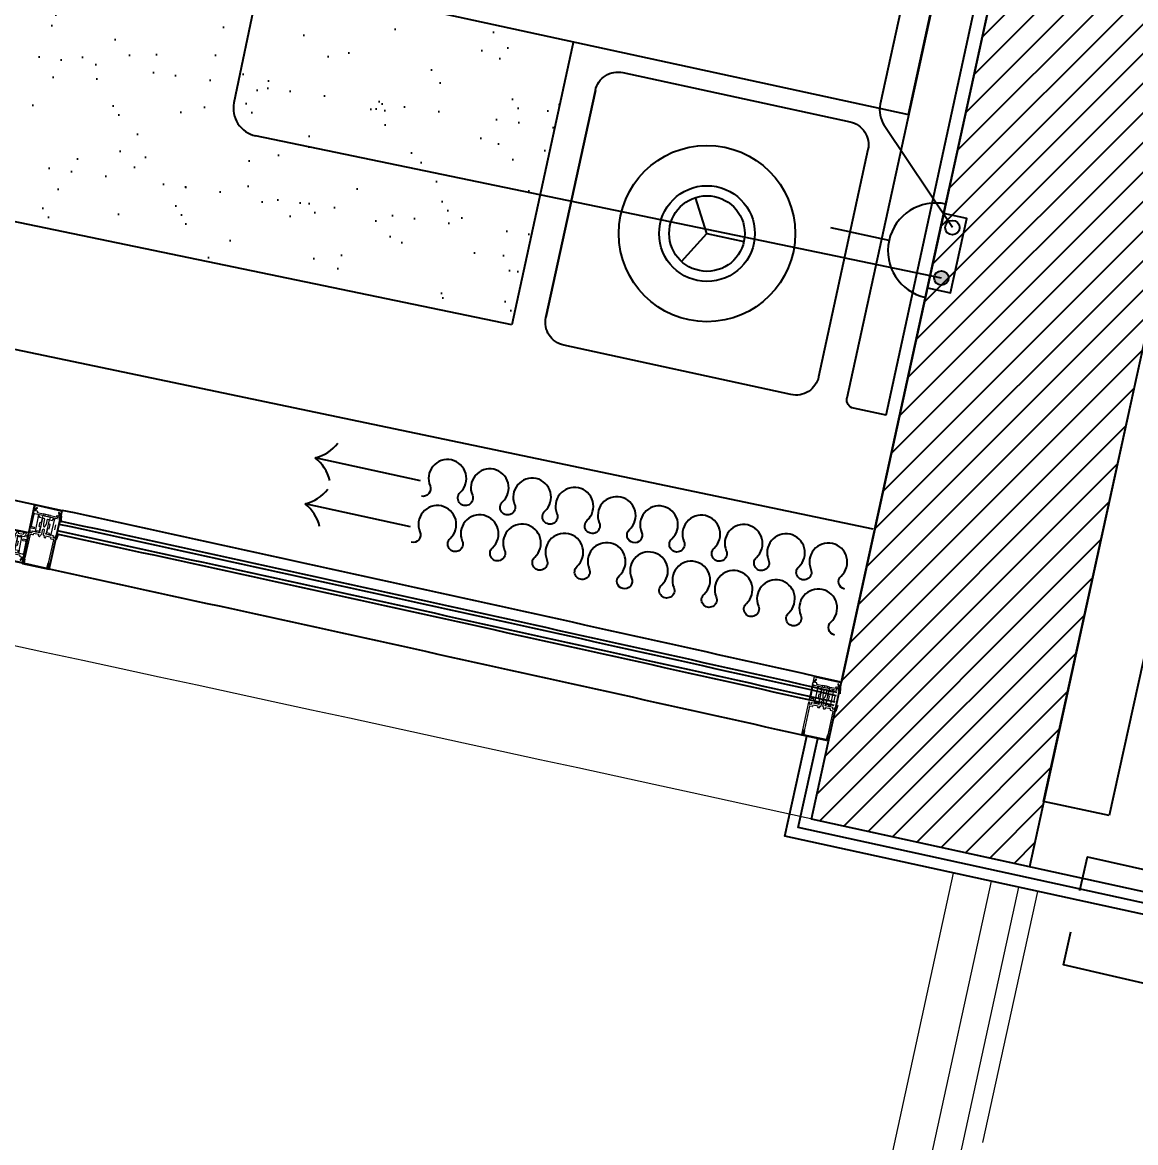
# Model space of a CAD drawing. Extents: x -678889171 to 586587, y -792238163 to 335485.
# Drawn here: x 67632 to 69627, y 19065 to 21072 of the extents above; entities that cross this region are included whole.
import ezdxf
from ezdxf.xclip import XClip

# ---------------------------------------------------------------- set-up
doc = ezdxf.new("R2010")
doc.units = 0
doc.header["$MEASUREMENT"] = 0
doc.header["$XCLIPFRAME"] = 2
doc.set_wipeout_variables(frame=1)
doc.layers.get('0').update_dxf_attribs({"color": 8})
doc.layers.get('Defpoints').update_dxf_attribs({"color": 252})
for name, color, linetype in [('1', 8, 'Continuous'), ('9TH-FURN$0$XR-A-TYP-7-8-9-10$0$I-CLNG', 252, 'Continuous'), ('9TH-FURN$0$XR-A-TYP-7-8-9-10$0$I-EQPM', 252, 'Continuous'), ('9TH-FURN$0$XR-A-TYP-7-8-9-10$0$I-FURN', 252, 'Continuous'), ('9TH-FURN$0$XR-A-TYP-7-8-9-10$0$I-WIPEOUT', 252, 'Continuous'), ('9TH-FURN$0$XR-A-TYP-7-8-9-10$0$TYPICAL TYPES$0$I-CLNG', 252, 'Continuous'), ('9TH-FURN$0$XR-A-TYP-7-8-9-10$0$TYPICAL TYPES$0$I-FURN-FLOR', 252, 'Continuous'), ('9TH-FURN$0$XR-A-TYP-7-8-9-10$0$TYPICAL TYPES$0$I-FURN-PATT', 252, 'Continuous'), ('9TH-FURN$0$XR-A-TYP-7-8-9-10$0$XREF_1BR$0$I-FURN', 252, 'Continuous'), ('E-POW-BLOCK', 4, 'Continuous'), ('XR-A-9TH-FLOOR$0$A-SITE-PATT', 252, 'Continuous'), ('XR-A-9TH-FLOOR$0$A-WALL', 252, 'Continuous'), ('XR-A-col-910$0$A-COLS', 252, 'Continuous'), ('XR-A-col-910$0$A-SITE-PATT', 252, 'Continuous'), ('XR-A-TYP 00(OUTER)$0$A-GLAZ', 252, 'Continuous'), ('XR-A-TYP 00(OUTER)$0$A-SEC-CLAD', 252, 'Continuous'), ('XR-A-TYP 00(OUTER)$0$A-SITE-PATT', 252, 'Continuous'), ('XR-A-TYP 00(OUTER)$0$A-WALL', 252, 'Continuous'), ('XR-A-TYP-4TH TO 10TH (OUTER)$0$A-DIM-IN', 252, 'Continuous'), ('XR-A-TYP-4TH TO 10TH (OUTER)$0$A-WALL', 252, 'Continuous'), ('XR-balcony drain (Tower A)$0$A-DIM-IN', 252, 'Continuous'), ('XR-Typ27 7th to11Th$0$XR-A-TYP-7-8-9-10$0$A-WALL', 252, 'Continuous')]:
    doc.layers.add(name, color=color, linetype=linetype)
for name, color, linetype, lineweight in [('XR-A-TYP 00(OUTER)$0$Main entrance$0$A-ELEV-GLAZ', 252, 'Continuous', 20), ('XR-A-TYP 00(OUTER)$0$xref units$0$A-ELEV-P1', 252, 'Continuous', 9), ('XR-A-TYP 00(OUTER)$0$xref units$0$A-FLOR-HRAL-P2', 252, 'Continuous', 20), ('XR-A-TYP 01(OUTER)$0$xref units$0$A-ELEV-P1', 252, 'Continuous', 9)]:
    doc.layers.add(name, color=color, linetype=linetype, lineweight=lineweight)
doc.styles.add('Work$0$E-M.MODUL', font='romans.shx', dxfattribs={"width": 0.8})
doc.dimstyles.new('Work$0$S-DIM', dxfattribs={"dimscale": 500, "dimtxt": 0.2065, "dimasz": 0.104, "dimexe": 0, "dimexo": 0, "dimgap": 0, "dimtad": 0, "dimdec": 0, "dimzin": 0, "dimdsep": 46, "dimtxsty": 'Work$0$E-M.MODUL', "dimcen": 0.25, "dimclrd": 5, "dimclre": 5, "dimclrt": 1, "dimadec": 0, "dimazin": 0, "dimtfac": 1, "dimtdec": 0, "dimtofl": 0, "dimtmove": 0, "dimatfit": 3, "dimfxl": 1, "dimtolj": 1, "dimtzin": 0, "dimlwe": 13, "dimarcsym": 0})

# ---------------------------------------------------------------- blocks, each defined once
blk = doc.blocks.new('SO1')
at = {"layer": 'E-POW-BLOCK'}
h = blk.add_hatch(color=3, dxfattribs=at)
h.dxf.hatch_style = 1
edge = h.paths.add_edge_path()
edge.add_arc((-0.1064, -0.0481), 0.0303, 0, 360)
at = {"layer": 'E-POW-BLOCK', "color": 3}
for p, q in [((0, 0.2), (0, 0.45)), ((-0.3, 0), (0.3, 0))]:
    blk.add_line(p, q, dxfattribs=at)
blk.add_lwpolyline([(0.1593, 0), (-0.1593, 0), (-0.1593, -0.0988), (0.1593, -0.0988)], close=True, dxfattribs=at)
for centre in [(-0.1064, -0.0481), (0.1096, -0.0481)]:
    blk.add_circle(centre, 0.0303, dxfattribs=at)
blk.add_arc((0, 0), 0.2, 0, 180, dxfattribs=at)
blk = doc.blocks.new('*D3010')
at = {"layer": '1', "color": 5, "lineweight": 13, "transparency": 16777216}
for p, q in [((69728.2, 20328.7), (70061, 20253.6)), ((69419.8, 18963.1), (69752.7, 18887.9))]:
    blk.add_line(p, q, dxfattribs=at)
at = {"layer": '1', "color": 5, "lineweight": -2, "transparency": 16777216}
for p, q in [((70049.6, 20202.8), (69937.6, 19707)), ((69764.1, 18938.7), (69876.1, 19434.5))]:
    blk.add_line(p, q, dxfattribs=at)
at = {"layer": '1', "color": 5, "transparency": 16777216}
for points in [[(70041.1, 20204.7), (70058, 20200.9), (70061, 20253.6)], [(69755.7, 18940.6), (69772.6, 18936.7), (69752.7, 18887.9)]]:
    blk.add_solid(points, dxfattribs=at)
at = {"layer": 'Defpoints', "color": 0, "transparency": 16777216}
for p in [(69728.2, 20328.7), (69419.8, 18963.1, 0), (69752.7, 18887.9)]:
    blk.add_point(p, dxfattribs=at)
at = {"layer": '1', "color": 1, "transparency": 16777216, "insert": (69906.8, 19570.7), "char_height": 103.25, "attachment_point": 5, "rotation": 77.2771, "style": 'Work$0$E-M.MODUL'}
blk.add_mtext('\\A1;1400', dxfattribs=at)
blk = doc.blocks.new('9TH-FURN$0$XR-A-TYP-7-8-9-10$0$XREF_1BR$0$05BDRAPE')
for points in [[(-500, 0, 0.608416), (-485.7, 27.6, -0.608416), (-450, 96.6, -0.608416), (-414.3, 27.7, 1.932003), (-385.7, 27.7, -0.608416), (-350, 96.6, -0.608416), (-314.3, 27.7, 1.932003), (-285.7, 27.7, -0.608416), (-250, 96.6, -0.608416), (-214.3, 27.7, 1.932003), (-185.7, 27.7, -0.608416), (-150, 96.6, -0.608416), (-114.3, 27.7, 1.932003), (-85.7, 27.7, -0.608416), (-50, 96.6, -0.608416), (-14.3, 27.7, 0.608436), (0, 0, -0.608416)], [(0, 0, 0.608416), (14.3, 27.7, -0.608416), (50, 96.6, -0.608416), (85.7, 27.7, 1.932003), (114.3, 27.7, -0.608416), (150, 96.6, -0.608416), (185.7, 27.7, 1.932003), (214.3, 27.7, -0.608416), (250, 96.6, -0.608416), (285.7, 27.7, 1.932003), (314.3, 27.7, -0.608416), (350, 96.6, -0.608416), (385.7, 27.7, 1.932003), (414.3, 27.7, -0.608416), (450, 96.6, -0.608416), (485.7, 27.7, 0.608436), (500, 0, -0.608416)]]:
    blk.add_lwpolyline(points, format="xyb")
blk = doc.blocks.new('9TH-FURN$0$XR-A-TYP-7-8-9-10$0$XREF_1BR$0$GUEST T1')
blk.add_line((-974.1, -13.6), (-1214.4, -13.6))
for centre, start, end in [((-1258, 72.1), 296.9731, 333.1823), ((-1258, -99.3), 26.8177, 63.0269)]:
    blk.add_arc(centre, 96.2, start, end)
at = {"xscale": -0.9651072330830278, "yscale": 0.9651072330830278, "zscale": 0.9651072330830278}
blk.add_blockref('9TH-FURN$0$XR-A-TYP-7-8-9-10$0$XREF_1BR$0$05BDRAPE', (-482.6, -46.6), dxfattribs=at)
blk = doc.blocks.new('9TH-FURN$0$XR-A-TYP-7-8-9-10$0$XREF_1BR$0$GS-1')
at = {"color": 8, "xscale": -0.8044866682359963, "yscale": 0.8044866682359963, "zscale": 0.8044866682359963, "rotation": 90}
for p in [(-31.1, 38.2), (53.3, 38.2)]:
    blk.add_blockref('9TH-FURN$0$XR-A-TYP-7-8-9-10$0$XREF_1BR$0$GUEST T1', p, dxfattribs=at)
blk = doc.blocks.new('9TH-FURN$0$XR-A-TYP-7-8-9-10$0$XREF_1BR$0$A$Cdd8648a7')
blk.add_line((0, 0), (33.9, -58.6))
at = {"flags": 128}
blk.add_lwpolyline([(33.9, 58.6), (0, 0), (-67.7, 0)], dxfattribs=at)
for radius in [158, 85.8, 67.7]:
    blk.add_circle((0, 0), radius)
blk = doc.blocks.new('9TH-FURN$0$XR-A-TYP-7-8-9-10$0$XREF_1BR$0$GFDF')
at = {"layer": '9TH-FURN$0$XR-A-TYP-7-8-9-10$0$I-FURN'}
for q in [(48387.1, 8278.2, 0), (45353.9, 8218.2, 0)]:
    blk.add_line((45353.9, 8278.2, 0), q, dxfattribs=at)
blk.add_arc((45368.9, 8218.2, 0), 15, 180, 270, dxfattribs=at)
blk.add_wipeout([(45391.8, 8145.2), (45388, 8144.7), (45384.3, 8143.8), (45380.6, 8142.6), (45377.1, 8141), (45373.7, 8139.1), (45370.6, 8137), (45367.6, 8134.5), (45364.9, 8131.8), (45362.4, 8128.8), (45360.3, 8125.6), (45358.4, 8122.3), (45356.8, 8118.8), (45355.6, 8115.1), (45354.7, 8111.4), (45354.2, 8107.6), (45354, 8103.7), (45354, 7687), (45354.2, 7683.2), (45354.7, 7679.4), (45355.6, 7675.6), (45356.8, 7672), (45358.4, 7668.5), (45360.3, 7665.1), (45362.4, 7661.9), (45364.9, 7659), (45367.6, 7656.3), (45370.6, 7653.8), (45373.7, 7651.6), (45377.1, 7649.7), (45380.6, 7648.2), (45384.3, 7647), (45388, 7646.1), (45391.8, 7645.6), (45395.7, 7645.4), (45812.3, 7645.4), (45816.2, 7645.6), (45820, 7646.1), (45823.7, 7647), (45827.4, 7648.2), (45830.9, 7649.7), (45834.3, 7651.6), (45837.5, 7653.8), (45840.4, 7656.3), (45843.1, 7659), (45845.6, 7661.9), (45847.8, 7665.1), (45849.6, 7668.5), (45851.2, 7672), (45852.4, 7675.6), (45853.3, 7679.4), (45853.8, 7683.2), (45854, 7687), (45854, 8103.7), (45853.8, 8107.6), (45853.3, 8111.4), (45852.4, 8115.1), (45851.2, 8118.8), (45849.6, 8122.3), (45847.8, 8125.6), (45845.6, 8128.8), (45843.1, 8131.8), (45840.4, 8134.5), (45837.5, 8137), (45834.3, 8139.1), (45830.9, 8141), (45827.4, 8142.6), (45823.7, 8143.8), (45820, 8144.7), (45816.2, 8145.2), (45812.3, 8145.4), (45395.7, 8145.4)]).dxf.layer = '9TH-FURN$0$XR-A-TYP-7-8-9-10$0$I-WIPEOUT'
at = {"layer": '9TH-FURN$0$XR-A-TYP-7-8-9-10$0$XREF_1BR$0$I-FURN'}
blk.add_line((45812.3, 7645.4), (45395.7, 7645.4), dxfattribs=at)
at = {"layer": '9TH-FURN$0$XR-A-TYP-7-8-9-10$0$I-EQPM', "xscale": -1, "rotation": 90}
blk.add_blockref('9TH-FURN$0$XR-A-TYP-7-8-9-10$0$XREF_1BR$0$A$Cdd8648a7', (45604, 7895.4), dxfattribs=at)
blk.add_wipeout([(45889, 6555.5), (45889, 6447.5), (45889, 6399.9), (45889, 6299.8), (45889.2, 6249), (45896.3, 6227.3), (45910.5, 6212.2), (45928.4, 6204.4), (45934.6, 6203.4), (47639, 6203.2), (47662.7, 6209.2), (47680.3, 6225.1), (47686.7, 6238.1), (47689, 6253.2), (47689, 6555.5), (47719, 6555.5), (47736.8, 6566.4), (47739, 6630), (47739, 6992.2), (47733.9, 7005.5), (47704, 7012.2), (47689, 7012.2), (47689, 8203.2), (45889, 8203.2), (45889, 7012.2), (45874, 7012.2), (45856.6, 7011.9), (45841.5, 7001.8), (45839, 6989.3), (45839, 6575.5), (45844.9, 6561.3), (45859, 6555.5)]).dxf.layer = '9TH-FURN$0$XR-A-TYP-7-8-9-10$0$I-WIPEOUT'
at = {"layer": '9TH-FURN$0$XR-A-TYP-7-8-9-10$0$I-FURN'}
for p, q in [((48372.1, 8203.2, 0), (45368.9, 8203.2, 0)), ((45889, 7012.2), (45889, 8203.2))]:
    blk.add_line(p, q, dxfattribs=at)
blk.add_lwpolyline([(45889, 8203.2), (47689, 8203.2)], dxfattribs=at)
blk.add_lwpolyline([(45812.3, 8145.4), (45395.7, 8145.4, 0.414214), (45354, 8103.7), (45354, 7687, 0.414214), (45395.7, 7645.4), (45812.3, 7645.4, 0.414214), (45854, 7687), (45854, 8103.7, 0.414214)], format="xyb", close=True, dxfattribs=at)
blk = doc.blocks.new('XR-A-col-910')
at = {"layer": 'XR-A-col-910$0$A-SITE-PATT'}
h = blk.add_hatch(dxfattribs=at)
h.set_pattern_fill('ANSI31', color=256, scale=300, angle=8.1314)
h.set_pattern_definition([(45, (5796.236, -60010.182), (-26.516504, 26.516504), [])])
h.paths.add_polyline_path([(71846.5, 6122.7), (73585.7, 14085), (71143.3, 14618.5), (71218, 14960.4), (74051.2, 14341.6), (72237.3, 6037.4)])
at = {"layer": 'XR-A-col-910$0$A-COLS'}
blk.add_lwpolyline([(71846.5, 6122.7), (73585.7, 14085), (71143.3, 14618.5), (71218, 14960.4), (74051.2, 14341.6), (72237.3, 6037.4)], close=True, dxfattribs=at)
blk = doc.blocks.new('XR-A-TYP 00(OUTER)$0$m')
at = {"layer": 'XR-A-TYP 00(OUTER)$0$Main entrance$0$A-ELEV-GLAZ'}
for p, q in [((12664.2, 190975.7, 0), (12663.8, 190966.3, 0)), ((12664.2, 190975.7, 0), (12663.8, 190966.3, 0)), ((12714.1, 190973.9, 0), (12664.2, 190975.7, 0)), ((12664.9, 190966.7, 0), (12665.2, 190974.4, 0)), ((12665.2, 190974.4, 0), (12713, 190972.7, 0)), ((12668, 190970.6, 0), (12665.7, 190966.8, 0)), ((12668.1, 190967.5, 0), (12669.5, 190969.7, 0)), ((12708.4, 190968.3, 0), (12709.6, 190966, 0)), ((12712, 190965.1, 0), (12709.9, 190969.1, 0)), ((12713, 190972.7, 0), (12712.8, 190965, 0)), ((12713.8, 190964.5, 0), (12714.1, 190973.9, 0)), ((12663.8, 190964.2, 0), (12662.7, 190933.4, 0)), ((12663.8, 190964.2, 0), (12663.6, 190960.2, 0)), ((12665.3, 190964.8, 0), (12664.4, 190964.8, 0)), ((12665.3, 190964.8, 0), (12664.4, 190964.8, 0)), ((12665.5, 190966.6, 0), (12664.9, 190966.7, 0)), ((12664.9, 190936.7, 0), (12665.7, 190958.5, 0)), ((12665.1, 190965, 0), (12665.5, 190965, 0)), ((12667, 190959.7, 0), (12683.8, 190959.1, 0)), ((12668, 190964.7, 0), (12668.1, 190967.5, 0)), ((12670.4, 190964.6, 0), (12668, 190964.7, 0)), ((12671.6, 190961.6, 0), (12671.6, 190963.3, 0)), ((12681.8, 190961.3, 0), (12671.6, 190961.6, 0)), ((12674, 190955.5, 0), (12673.1, 190929, 0)), ((12673.7, 190959.4, 0), (12673.6, 190954.2, 0)), ((12676.6, 190954.1, 0), (12676.7, 190955.4, 0)), ((12681.8, 190953.9, 0), (12676.6, 190954.1, 0)), ((12681.8, 190953.9, 0), (12680.9, 190929.2, 0)), ((12681.5, 190945.9, 0), (12681.8, 190953.9, 0)), ((12682.3, 190961.8, 0), (12681.8, 190961.3, 0)), ((12681.8, 190953.9, 0), (12682, 190959.2, 0)), ((12682.6, 190953.8, 0), (12681.8, 190953.9, 0)), ((12683.1, 190953.8, 0), (12681.8, 190953.9, 0)), ((12683.3, 190959.1, 0), (12682, 190959.2, 0)), ((12688.4, 190961.6, 0), (12682.3, 190961.8, 0)), ((12683, 190954.1, 0), (12682.6, 190953.8, 0)), ((12683.3, 190953.8, 0), (12683, 190954.1, 0)), ((12684.8, 190953.8, 0), (12683.3, 190953.8, 0)), ((12683.8, 190959.1, 0), (12684.1, 190958.8, 0)), ((12684.1, 190958.8, 0), (12684.5, 190959.1, 0)), ((12684.5, 190959.1, 0), (12692.7, 190958.8, 0)), ((12685.1, 190954.1, 0), (12684.8, 190953.8, 0)), ((12685.4, 190953.7, 0), (12685.1, 190954.1, 0)), ((12686.3, 190953.7, 0), (12685.4, 190953.7, 0)), ((12685.8, 190959, 0), (12685.9, 190961.7, 0)), ((12686, 190944.6, 0), (12686.3, 190953.7, 0)), ((12688.7, 190961.2, 0), (12688.4, 190961.6, 0)), ((12689, 190961.6, 0), (12688.7, 190961.2, 0)), ((12695, 190961.3, 0), (12689, 190961.6, 0)), ((12690.5, 190953.6, 0), (12690.2, 190944.5, 0)), ((12691.4, 190953.5, 0), (12690.5, 190953.6, 0)), ((12691.4, 190958.8, 0), (12691.5, 190961.5, 0)), ((12691.7, 190953.8, 0), (12691.4, 190953.5, 0)), ((12692, 190953.5, 0), (12691.7, 190953.8, 0)), ((12693.5, 190953.4, 0), (12692, 190953.5, 0)), ((12692.7, 190958.8, 0), (12693, 190958.4, 0)), ((12693, 190958.4, 0), (12693.3, 190958.8, 0)), ((12693.3, 190958.8, 0), (12708.1, 190958.2, 0)), ((12693.9, 190953.8, 0), (12693.5, 190953.4, 0)), ((12695, 190953.4, 0), (12693.7, 190953.4, 0)), ((12695.2, 190958.7, 0), (12693.9, 190958.7, 0)), ((12694.2, 190953.4, 0), (12693.9, 190953.8, 0)), ((12694.1, 190928.8, 0), (12695, 190953.4, 0)), ((12695, 190953.4, 0), (12694.2, 190953.4, 0)), ((12694.7, 190945.5, 0), (12695, 190953.4, 0)), ((12695.5, 190960.8, 0), (12695, 190961.3, 0)), ((12695.2, 190958.7, 0), (12695, 190953.4, 0)), ((12695, 190953.4, 0), (12700.2, 190953.2, 0)), ((12705.7, 190960.4, 0), (12695.5, 190960.8, 0)), ((12700.2, 190953.2, 0), (12700.2, 190954.5, 0)), ((12702.9, 190954.4, 0), (12701.9, 190928, 0)), ((12703.4, 190958.4, 0), (12703.2, 190953.1, 0)), ((12705.8, 190962, 0), (12705.7, 190960.4, 0)), ((12709.5, 190963.2, 0), (12707.1, 190963.3, 0)), ((12707.8, 190960.1, 0), (12707.9, 190960.4, 0)), ((12708.9, 190961.4, 0), (12710.8, 190961.3, 0)), ((12709.6, 190966, 0), (12709.5, 190963.2, 0)), ((12711.4, 190958.1, 0), (12713.1, 190958, 0)), ((12711.8, 190960.2, 0), (12711.8, 190960, 0)), ((12712.8, 190965, 0), (12712.1, 190965, 0)), ((12712.1, 190963.3, 0), (12712.5, 190963.3, 0)), ((12713.1, 190963, 0), (12712.3, 190963.1, 0)), ((12713.6, 190958.5, 0), (12713.7, 190962.4, 0)), ((12716.3, 190952.6, 0), (12715.1, 190964.1, 0)), ((12662.7, 190933.4, 0), (12670.5, 190933.1, 0)), ((12664.6, 190928, 0), (12662.9, 190928.1, 0)), ((12670.6, 190935.2, 0), (12666.1, 190935.4, 0)), ((12675.4, 190927.6, 0), (12667.9, 190927.9, 0)), ((12671.1, 190933.7, 0), (12671.2, 190934.5, 0)), ((12675.7, 190928.9, 0), (12675.8, 190930.3, 0)), ((12675.8, 190930.3, 0), (12680.9, 190930.1, 0)), ((12678.6, 190938.1, 0), (12678.9, 190946, 0)), ((12681.2, 190938, 0), (12678.6, 190938.1, 0)), ((12678.9, 190946, 0), (12681.5, 190945.9, 0)), ((12680.9, 190930.1, 0), (12681.2, 190938, 0)), ((12681.1, 190929, 0), (12682, 190929, 0)), ((12682.2, 190928.8, 0), (12682.1, 190927.6, 0)), ((12685.5, 190933, 0), (12685.3, 190924.9, 0)), ((12687, 190940, 0), (12686, 190944.6, 0)), ((12690.2, 190944.5, 0), (12688.8, 190939.9, 0)), ((12689.5, 190924.8, 0), (12689.8, 190932.8, 0)), ((12692.8, 190927.2, 0), (12692.9, 190928.4, 0)), ((12693.1, 190928.6, 0), (12693.9, 190928.6, 0)), ((12694.2, 190929.6, 0), (12694.5, 190937.5, 0)), ((12699.3, 190929.4, 0), (12694.2, 190929.6, 0)), ((12694.5, 190937.5, 0), (12697.1, 190937.4, 0)), ((12697.4, 190945.4, 0), (12694.7, 190945.5, 0)), ((12697.1, 190937.4, 0), (12697.4, 190945.4, 0)), ((12699.3, 190928.1, 0), (12699.3, 190929.4, 0)), ((12702.3, 190926.7, 0), (12702.5, 190932, 0)), ((12707.4, 190937.8, 0), (12707.7, 190946.9, 0)), ((12715.5, 190931.5, 0), (12713.5, 190920.1, 0)), ((12662.5, 190927.7, 0), (12660.3, 190868.4)), ((12662.5, 190927.7, 0), (12660.3, 190868.4)), ((12665.5, 190921.1, 0), (12664, 190878.4)), ((12664.2, 190925.9, 0), (12664.2, 190926.1, 0)), ((12667.1, 190924.7, 0), (12665.2, 190924.8, 0)), ((12670.4, 190921.3, 0), (12666, 190921.5, 0)), ((12668.2, 190926, 0), (12668.2, 190925.8, 0)), ((12670.9, 190924.2, 0), (12670.8, 190921.7, 0)), ((12680.7, 190923.8, 0), (12670.9, 190924.2, 0)), ((12675.7, 190927.3, 0), (12675.4, 190927.6, 0)), ((12676, 190927.6, 0), (12675.7, 190927.3, 0)), ((12681.9, 190927.4, 0), (12676, 190927.6, 0)), ((12680.6, 190921.4, 0), (12680.7, 190923.8, 0)), ((12682.7, 190920.9, 0), (12681, 190920.9, 0)), ((12683.9, 190923.7, 0), (12683.2, 190923.7, 0)), ((12683.2, 190923.7, 0), (12683.2, 190921.3, 0)), ((12691.4, 190923.4, 0), (12690.7, 190923.5, 0)), ((12691.3, 190921, 0), (12691.4, 190923.4, 0)), ((12693.4, 190920.5, 0), (12691.7, 190920.6, 0)), ((12698.9, 190926.8, 0), (12693, 190927, 0)), ((12703.7, 190923, 0), (12693.9, 190923.3, 0)), ((12693.9, 190923.3, 0), (12693.9, 190920.9, 0)), ((12699.2, 190926.5, 0), (12698.9, 190926.8, 0)), ((12699.5, 190926.8, 0), (12699.2, 190926.5, 0)), ((12707, 190926.5, 0), (12699.5, 190926.8, 0)), ((12703.7, 190920.6, 0), (12703.7, 190923, 0)), ((12708.5, 190920, 0), (12704.1, 190920.1, 0)), ((12706.6, 190924.4, 0), (12706.6, 190924.6, 0)), ((12707.4, 190876.8), (12708.9, 190919.5, 0)), ((12709.5, 190923.2, 0), (12707.6, 190923.3, 0)), ((12712, 190926.3, 0), (12710.3, 190926.4, 0)), ((12710.3, 190866.6), (12712.4, 190925.9, 0)), ((12710.6, 190924.5, 0), (12710.5, 190924.2, 0)), ((12660.7, 190868.2), (12661.9, 190869.3)), ((12661.9, 190869.3), (12663.9, 190874.2)), ((12662.4, 190876.9), (12664, 190878.4)), ((12662.4, 190874.9), (12662.4, 190876.9)), ((12663.9, 190874.2), (12663, 190874.3)), ((12708.1, 190872.7), (12707.2, 190872.7)), ((12707.2, 190872.7), (12708.9, 190867.7)), ((12707.4, 190876.8), (12708.8, 190875.3)), ((12708.8, 190875.3), (12708.7, 190873.3)), ((12708.9, 190867.7), (12709.9, 190866.5))]:
    blk.add_line(p, q, dxfattribs=at)
at = {"layer": 'XR-A-TYP 00(OUTER)$0$Main entrance$0$A-ELEV-GLAZ', "elevation": 0}
blk.add_lwpolyline([(12709.6, 190866, 0.668179), (12709.8, 190866.3), (12708.1, 190868.2), (12707.1, 190868.2), (12707.2, 190872.7), (12707.9, 190872.7), (12706.6, 190875.1, 0.767327), (12706, 190875), (12705.7, 190867.4), (12665, 190868.9), (12665.2, 190876.4, 0.767327), (12664.7, 190876.6), (12663.2, 190874.3), (12663.9, 190874.2), (12663.7, 190869.7), (12662.7, 190869.8), (12660.8, 190868.1, 0.668179), (12661, 190867.7)], format="xyb", close=True, dxfattribs=at)
at = {"layer": 'XR-A-TYP 00(OUTER)$0$Main entrance$0$A-ELEV-GLAZ'}
for centre, radius, start, end in [((12668.8, 190970.1, 0), 0.847, 327.9564, 147.9564), ((12709.2, 190968.7, 0), 0.847, 27.9564, 207.9564), ((12665.1, 190966.2, 0), 1.27, 177.9564, 267.9564), ((12664.4, 190964.1, 0), 0.635, 87.9564, 177.9564), ((12664.4, 190964.1, 0), 0.635, 87.9564, 177.9564), ((12665.3, 190965.8, 0), 1.06, 267.9564, 69.2935), ((12665.5, 190965.8, 0), 0.847, 267.9564, 87.9564), ((12666.9, 190958.4, 0), 1.27, 87.9564, 177.9564), ((12670.4, 190963.3, 0), 1.27, 357.9564, 87.9564), ((12675.4, 190955.4, 0), 1.32, 357.9564, 177.9564), ((12701.5, 190954.5, 0), 1.32, 357.9564, 177.9564), ((12707.1, 190962, 0), 1.27, 87.9564, 177.9564), ((12709.7, 190960.1, 0), 1.91, 177.9564, 223.1461), ((12708.9, 190960.3, 0), 1.06, 87.9564, 177.9564), ((12708.1, 190958.5, 0), 0.318, 267.9564, 43.1461), ((12710.8, 190960.2, 0), 1.06, 357.9564, 87.9564), ((12711.4, 190958.4, 0), 0.318, 132.7668, 267.9564), ((12712.3, 190964.1, 0), 1.06, 106.6194, 267.9564), ((12712.1, 190964.1, 0), 0.847, 87.9564, 267.9564), ((12709.9, 190960.1, 0), 1.91, 312.7668, 357.9564), ((12712.5, 190964.5, 0), 1.27, 267.9564, 357.9564), ((12713.1, 190962.4, 0), 0.635, 357.9564, 87.9564), ((12713.2, 190958.5, 0), 0.423, 267.9564, 357.9564), ((12662.9, 190927.6, 0), 0.423, 87.9564, 177.9564), ((12664.6, 190927.7, 0), 0.318, 312.7668, 87.9564), ((12666.2, 190936.6, 0), 1.27, 177.9564, 267.9564), ((12667.9, 190927.6, 0), 0.318, 87.9564, 223.1461), ((12670.5, 190933.7, 0), 0.635, 267.9564, 357.9564), ((12670.5, 190934.6, 0), 0.635, 357.9564, 87.9564), ((12674.4, 190929, 0), 1.32, 177.9564, 357.9564), ((12681.1, 190929.2, 0), 0.212, 177.9564, 267.9564), ((12681.9, 190928.8, 0), 0.212, 357.9564, 87.9564), ((12687.7, 190932.9, 0), 2.12, 357.9564, 177.9564), ((12687.9, 190940.2, 0), 0.911, 192.9564, 342.9564), ((12693.1, 190928.4, 0), 0.212, 87.9564, 177.9564), ((12693.9, 190928.8, 0), 0.212, 267.9564, 357.9564), ((12700.6, 190928, 0), 1.32, 177.9564, 357.9564), ((12666.1, 190926.1, 0), 1.91, 132.7668, 177.9564), ((12665.3, 190925.9, 0), 1.06, 177.9564, 267.9564), ((12665.9, 190921.1, 0), 0.423, 87.9564, 177.9564), ((12667.1, 190925.8, 0), 1.06, 267.9564, 357.9564), ((12666.3, 190926, 0), 1.91, 357.9564, 43.1461), ((12670.4, 190921.7, 0), 0.423, 267.9564, 357.9564), ((12681, 190921.4, 0), 0.423, 177.9564, 267.9564), ((12681.9, 190927.6, 0), 0.212, 267.9564, 357.9564), ((12682.7, 190921.3, 0), 0.423, 267.9564, 357.9564), ((12684, 190925, 0), 1.27, 267.9564, 357.9564), ((12690.8, 190924.7, 0), 1.27, 177.9564, 267.9564), ((12691.7, 190921, 0), 0.423, 177.9564, 267.9564), ((12693, 190927.2, 0), 0.212, 177.9564, 267.9564), ((12693.4, 190920.9, 0), 0.423, 267.9564, 357.9564), ((12704.1, 190920.5, 0), 0.423, 177.9564, 267.9564), ((12708.5, 190924.5, 0), 1.91, 132.7668, 177.9564), ((12707.6, 190924.4, 0), 1.06, 177.9564, 267.9564), ((12707, 190926.2, 0), 0.318, 312.7668, 87.9564), ((12708.5, 190919.5, 0), 0.423, 357.9564, 87.9564), ((12709.5, 190924.3, 0), 1.06, 267.9564, 357.9564), ((12710.3, 190926.1, 0), 0.318, 87.9564, 223.1461), ((12708.6, 190924.5, 0), 1.91, 357.9564, 43.1461), ((12712, 190925.9, 0), 0.423, 357.9564, 87.9564), ((12660.6, 190868.4), 0.211, 177.9564, 312.9564), ((12663, 190874.9), 0.635, 177.9564, 267.9564), ((12708.1, 190873.3), 0.635, 267.9564, 357.9564), ((12710.1, 190866.6), 0.211, 222.9564, 357.9564)]:
    blk.add_arc(centre, radius, start, end, dxfattribs=at)
blk = doc.blocks.new('XR-A-TYP 00(OUTER)$0$conc w')
at = {"layer": 'XR-A-TYP 00(OUTER)$0$Main entrance$0$A-ELEV-GLAZ'}
for p, q in [((83819.6, 6992.5), (83819.6, 6983.1)), ((83869.6, 6992.5), (83819.6, 6992.5)), ((83819.6, 6992.5), (83819.6, 6983.1)), ((83820.7, 6983.5), (83820.7, 6991.2)), ((83820.7, 6991.2), (83868.5, 6991.2)), ((83823.6, 6987.5), (83821.4, 6983.7)), ((83823.8, 6984.5), (83825.1, 6986.7)), ((83864.1, 6986.7), (83865.4, 6984.5)), ((83867.8, 6983.7), (83865.5, 6987.5)), ((83868.5, 6991.2), (83868.5, 6983.5)), ((83869.6, 6983.1), (83869.6, 6992.5)), ((83819.6, 6981), (83819.6, 6977)), ((83819.6, 6981), (83819.6, 6950.2)), ((83821.1, 6981.6), (83820.2, 6981.6)), ((83821.1, 6981.6), (83820.2, 6981.6)), ((83821.3, 6983.5), (83820.7, 6983.5)), ((83820.9, 6981.8), (83821.3, 6981.8)), ((83821.7, 6953.5), (83821.7, 6975.3)), ((83823, 6976.6), (83839.8, 6976.6)), ((83823.8, 6981.6), (83823.8, 6984.5)), ((83826.2, 6981.6), (83823.8, 6981.6)), ((83827.5, 6978.7), (83827.5, 6980.3)), ((83837.7, 6978.7), (83827.5, 6978.7)), ((83829.7, 6976.6), (83829.7, 6971.3)), ((83830.2, 6972.6), (83830.2, 6946.2)), ((83832.8, 6971.3), (83832.8, 6972.6)), ((83838, 6971.3), (83832.8, 6971.3)), ((83838.2, 6979.3), (83837.7, 6978.7)), ((83838, 6971.3), (83838, 6976.6)), ((83839.3, 6976.6), (83838, 6976.6)), ((83838.8, 6971.3), (83838, 6971.3)), ((83838, 6971.3), (83838, 6946.7)), ((83839.3, 6971.3), (83838, 6971.3)), ((83838, 6963.4), (83838, 6971.3)), ((83844.3, 6979.3), (83838.2, 6979.3)), ((83839.1, 6971.6), (83838.8, 6971.3)), ((83839.5, 6971.3), (83839.1, 6971.6)), ((83841, 6971.3), (83839.5, 6971.3)), ((83839.8, 6976.6), (83840.2, 6976.3)), ((83840.2, 6976.3), (83840.5, 6976.6)), ((83840.5, 6976.6), (83848.7, 6976.6)), ((83841.3, 6971.6), (83841, 6971.3)), ((83841.6, 6971.3), (83841.3, 6971.6)), ((83842.5, 6971.3), (83841.6, 6971.3)), ((83841.8, 6976.6), (83841.8, 6979.3)), ((83842.5, 6962.2), (83842.5, 6971.3)), ((83844.6, 6978.9), (83844.3, 6979.3)), ((83844.9, 6979.3), (83844.6, 6978.9)), ((83850.9, 6979.3), (83844.9, 6979.3)), ((83847.6, 6971.3), (83846.7, 6971.3)), ((83846.7, 6971.3), (83846.7, 6962.2)), ((83847.4, 6976.6), (83847.4, 6979.3)), ((83847.9, 6971.6), (83847.6, 6971.3)), ((83848.2, 6971.3), (83847.9, 6971.6)), ((83849.7, 6971.3), (83848.2, 6971.3)), ((83848.7, 6976.6), (83849, 6976.3)), ((83849, 6976.3), (83849.4, 6976.6)), ((83849.4, 6976.6), (83864.1, 6976.6)), ((83850.1, 6971.6), (83849.7, 6971.3)), ((83851.2, 6976.6), (83849.9, 6976.6)), ((83851.2, 6971.3), (83849.9, 6971.3)), ((83850.4, 6971.3), (83850.1, 6971.6)), ((83851.2, 6971.3), (83850.4, 6971.3)), ((83851.5, 6978.7), (83850.9, 6979.3)), ((83851.2, 6976.6), (83851.2, 6971.3)), ((83851.2, 6971.3), (83856.4, 6971.3)), ((83851.2, 6963.4), (83851.2, 6971.3)), ((83851.2, 6946.7), (83851.2, 6971.3)), ((83861.7, 6978.7), (83851.5, 6978.7)), ((83856.4, 6971.3), (83856.4, 6972.6)), ((83859, 6972.6), (83859, 6946.2)), ((83859.4, 6976.6), (83859.4, 6971.3)), ((83861.7, 6980.3), (83861.7, 6978.7)), ((83865.4, 6981.6), (83863, 6981.6)), ((83863.8, 6978.5), (83863.8, 6978.7)), ((83864.1, 6956.2), (83864.1, 6965.3)), ((83864.9, 6979.8), (83866.7, 6979.8)), ((83865.4, 6984.5), (83865.4, 6981.6)), ((83867.4, 6976.6), (83869.2, 6976.6)), ((83867.8, 6978.7), (83867.8, 6978.5)), ((83868.5, 6983.5), (83867.9, 6983.5)), ((83867.9, 6981.8), (83868.3, 6981.8)), ((83869, 6981.6), (83868.1, 6981.6)), ((83869.6, 6977), (83869.6, 6981)), ((83872.5, 6971.3), (83870.9, 6982.7)), ((83819.6, 6950.2), (83827.4, 6950.2)), ((83827.4, 6952.3), (83823, 6952.3)), ((83828.1, 6950.8), (83828.1, 6951.6)), ((83832.8, 6947.5), (83838, 6947.5)), ((83832.8, 6946.2), (83832.8, 6947.5)), ((83835.3, 6955.4), (83835.3, 6963.4)), ((83835.3, 6963.4), (83838, 6963.4)), ((83838, 6955.4), (83835.3, 6955.4)), ((83838, 6947.5), (83838, 6955.4)), ((83838.2, 6946.5), (83839, 6946.5)), ((83839.2, 6946.3), (83839.2, 6945.1)), ((83843.7, 6957.6), (83842.5, 6962.2)), ((83842.5, 6950.6), (83842.5, 6942.5)), ((83846.7, 6962.2), (83845.5, 6957.6)), ((83846.7, 6942.5), (83846.7, 6950.6)), ((83850, 6945.1), (83850, 6946.3)), ((83850.2, 6946.5), (83851, 6946.5)), ((83853.9, 6963.4), (83851.2, 6963.4)), ((83851.2, 6955.4), (83853.9, 6955.4)), ((83851.2, 6947.5), (83851.2, 6955.4)), ((83856.4, 6947.5), (83851.2, 6947.5)), ((83853.9, 6955.4), (83853.9, 6963.4)), ((83856.4, 6946.2), (83856.4, 6947.5)), ((83859.4, 6944.9), (83859.4, 6950.2)), ((83872.5, 6950.2), (83870.9, 6938.7)), ((83819.6, 6944.4), (83819.6, 6936.2, 0)), ((83819.6, 6944.4), (83819.6, 6936.4)), ((83819.6, 6936.2), (83869.6, 6936.2)), ((83821.8, 6944.9), (83820, 6944.9)), ((83821.4, 6942.7), (83821.4, 6943)), ((83824.3, 6941.7), (83822.5, 6941.7)), ((83822.9, 6938), (83822.9, 6937.5, 0)), ((83866.3, 6937.5), (83822.9, 6937.5)), ((83827.7, 6938.4), (83823.3, 6938.4)), ((83832.5, 6944.9), (83825.1, 6944.9)), ((83825.4, 6943), (83825.4, 6942.7)), ((83838, 6941.2), (83828.2, 6941.2)), ((83828.2, 6941.2), (83828.2, 6938.8)), ((83832.8, 6944.5), (83832.5, 6944.9)), ((83833.1, 6944.9), (83832.8, 6944.5)), ((83839, 6944.9), (83833.1, 6944.9)), ((83838, 6938.8), (83838, 6941.2)), ((83840.1, 6938.4), (83838.4, 6938.4)), ((83841.2, 6941.2), (83840.5, 6941.2)), ((83840.5, 6941.2), (83840.5, 6938.8)), ((83848.7, 6941.2), (83848, 6941.2)), ((83848.7, 6938.8), (83848.7, 6941.2)), ((83850.8, 6938.4), (83849.1, 6938.4)), ((83856.1, 6944.9), (83850.2, 6944.9)), ((83861, 6941.2), (83851.2, 6941.2)), ((83851.2, 6941.2), (83851.2, 6938.8)), ((83856.4, 6944.5), (83856.1, 6944.9)), ((83856.7, 6944.9), (83856.4, 6944.5)), ((83864.1, 6944.9), (83856.7, 6944.9)), ((83861, 6938.8), (83861, 6941.2)), ((83865.9, 6938.4), (83861.4, 6938.4)), ((83863.8, 6942.7), (83863.8, 6943)), ((83866.7, 6941.7), (83864.9, 6941.7)), ((83866.3, 6937.5, 0), (83866.3, 6938)), ((83869.2, 6944.9), (83867.4, 6944.9)), ((83867.8, 6943), (83867.8, 6942.7)), ((83869.6, 6936.2, 0), (83869.6, 6944.4))]:
    blk.add_line(p, q, dxfattribs=at)
for centre, radius, start, end in [((83824.4, 6987.1), 0.847, 330, 150), ((83864.8, 6987.1), 0.847, 30, 210), ((83820.9, 6983.1), 1.27, 180, 270), ((83820.2, 6981), 0.635, 90, 180), ((83820.2, 6981), 0.635, 90, 180), ((83821.1, 6982.7), 1.06, 270, 71.3371), ((83821.3, 6982.7), 0.847, 270, 90), ((83823, 6975.3), 1.27, 90, 180), ((83826.2, 6980.3), 1.27, 360, 90), ((83831.5, 6972.6), 1.32, 360, 180), ((83857.7, 6972.6), 1.32, 360, 180), ((83863, 6980.3), 1.27, 90, 180), ((83864.9, 6978.7), 1.06, 90, 180), ((83865.7, 6978.5), 1.91, 180, 225.1897), ((83864.1, 6976.9), 0.318, 270, 45.1897), ((83866.7, 6978.7), 1.06, 360, 90), ((83868.1, 6982.7), 1.06, 108.6629, 270), ((83867.9, 6982.7), 0.847, 90, 270), ((83867.4, 6976.9), 0.318, 134.8103, 270), ((83865.9, 6978.5), 1.91, 314.8103, 360), ((83868.3, 6983.1), 1.27, 270, 360), ((83869, 6981), 0.635, 360, 90), ((83869.2, 6977), 0.423, 270, 0), ((83823, 6953.5), 1.27, 180, 270), ((83827.4, 6951.6), 0.635, 360, 90), ((83827.4, 6950.8), 0.635, 270, 360), ((83831.5, 6946.2), 1.32, 180, 360), ((83838.2, 6946.7), 0.212, 180, 270), ((83839, 6946.3), 0.212, 360, 90), ((83839, 6945.1), 0.212, 270, 360), ((83844.6, 6950.6), 2.12, 360, 180), ((83844.6, 6957.8), 0.911, 195, 345), ((83850.2, 6946.3), 0.212, 90, 180), ((83850.2, 6945.1), 0.212, 180, 270), ((83851, 6946.7), 0.212, 270, 360), ((83857.7, 6946.2), 1.32, 180, 360), ((83820, 6944.4), 0.423, 90, 180), ((83823.3, 6943), 1.91, 134.8103, 180), ((83822.5, 6942.7), 1.06, 180, 270), ((83821.8, 6944.5), 0.318, 314.8103, 90), ((83823.3, 6938), 0.423, 90, 180), ((83824.3, 6942.7), 1.06, 270, 360), ((83825.1, 6944.5), 0.318, 90, 225.1897), ((83823.5, 6943), 1.91, 360, 45.1897), ((83827.7, 6938.8), 0.423, 270, 360), ((83838.4, 6938.8), 0.423, 180, 270), ((83840.1, 6938.8), 0.423, 270, 360), ((83841.2, 6942.5), 1.27, 270, 360), ((83848, 6942.5), 1.27, 180, 270), ((83849.1, 6938.8), 0.423, 180, 270), ((83850.8, 6938.8), 0.423, 270, 0), ((83861.4, 6938.8), 0.423, 180, 270), ((83865.7, 6943), 1.91, 134.8103, 180), ((83864.9, 6942.7), 1.06, 180, 270), ((83864.1, 6944.5), 0.318, 314.8103, 90), ((83865.9, 6938), 0.423, 0, 90), ((83866.7, 6942.7), 1.06, 270, 360), ((83867.4, 6944.5), 0.318, 90, 225.1897), ((83865.9, 6943), 1.91, 360, 45.1897), ((83869.2, 6944.4), 0.423, 360, 90)]:
    blk.add_arc(centre, radius, start, end, dxfattribs=at)
blk = doc.blocks.new('XR-A-TYP 00(OUTER)$0$1300 w')
at = {"layer": 'XR-A-TYP 00(OUTER)$0$A-GLAZ', "extrusion": (1.72497e-12, 3.90388e-14, -1)}
for p, q in [((-10088, 80559.7, 0), (-10037.2, 80559.7, 0)), ((-10088, 80559.7, 0), (-10087.8, 80451.9, 0)), ((-10087.1, 80560.4, 0), (-8785.6, 80553, 0)), ((-10087.1, 80560.4, 0), (-8785.6, 80553, 0)), ((-10037.2, 80559.7, 0), (-10037.8, 80451.7, 0)), ((-9412.3, 80554.5, 0), (-9412.9, 80446.5, 0)), ((-9362.3, 80554.2, 0), (-9362.9, 80446.2, 0)), ((-8786, 80553.1, 0), (-8786.3, 80499.1, 0)), ((-8736, 80552.8, 0), (-8736.6, 80444.8, 0)), ((-8736, 80552.8, 0), (-8687.1, 80552.5, 0)), ((-8687.1, 80552.5, 0), (-8686.6, 80444.5, 0)), ((-9362.4, 80530.3, 0), (-8786, 80527.1, 0)), ((-9359.4, 80536.3, 0), (-8788.6, 80533.1, 0)), ((-8786.1, 80533.1, 0), (-8785.9, 80533.1, 0)), ((-9362.5, 80518.3, 0), (-8786.2, 80515.1, 0)), ((-9359.1, 80512.3, 0), (-8788.9, 80509.1, 0)), ((-10087.5, 80506.4, 0), (-8786.4, 80499.1, 0)), ((-10037.8, 80451.7, 0), (-10037.4, 80509.7, 0)), ((-9987.8, 80451.4, 0), (-9986.6, 80505.4, 0)), ((-9412.6, 80492.6, 0), (-9984.4, 80495.8, 0)), ((-9412.7, 80474.6, 0), (-9987.2, 80477.8, 0)), ((-9412.7, 80486.6, 0), (-9986.9, 80489.8, 0)), ((-9412.8, 80468.6, 0), (-9984.7, 80471.8, 0)), ((-10087.8, 80452.4, 0), (-8686.6, 80444.5, 0))]:
    blk.add_line(p, q, dxfattribs=at)
at = {"layer": 'XR-A-TYP 00(OUTER)$0$A-SITE-PATT', "zscale": -1}
for name, p, rotation in [('XR-A-TYP 00(OUTER)$0$m', (-4777.3, 271774.9, 0), 182.2189374170677), ('XR-A-TYP 00(OUTER)$0$conc w', (-93209.8, 73306.2, 0), 0.1752235276728038), ('XR-A-TYP 00(OUTER)$0$conc w', (74435.9, 87696.4, 0), 180.1752226497983)]:
    blk.add_blockref(name, p, dxfattribs=dict(at, rotation=rotation))
at = {"layer": 'XR-A-TYP 00(OUTER)$0$A-SITE-PATT'}
for name, p, xscale, zscale, rotation in [('XR-A-TYP 00(OUTER)$0$conc w', (74978.5, 72393.8, 0), -1, -1, 359.2024426718495), ('XR-A-TYP 00(OUTER)$0$m', (-15540.7, 271718.9, 0), -0.9999999999999993, -0.9999999999999993, 178.2434055271635), ('XR-A-TYP 00(OUTER)$0$conc w', (-93751.8, 88611, 0), -1, -1, 179.2024435497245)]:
    blk.add_blockref(name, p, dxfattribs=dict(at, xscale=xscale, zscale=zscale, rotation=rotation))
blk = doc.blocks.new('XR-A-TYP 00(OUTER)')
at = {"layer": 'XR-A-TYP 00(OUTER)$0$A-GLAZ'}
for centre, radius, end in [((20325.5, -224232.3, 0), 236297.5, 77.739781), ((20321.1, -224251.8, 0), 236291.8, 77.739792), ((20321.1, -224251.5, 0), 236297.5, 77.739781), ((20320.9, -224252.7, 0), 236274.7, 77.739825), ((20321, -224252.4, 0), 236280.4, 77.739814), ((20325.5, -224232.3, 0), 236189.5, 77.739781)]:
    blk.add_arc(centre, radius, 77.393846, end, dxfattribs=at)
at = {"layer": 'XR-A-TYP 00(OUTER)$0$A-SEC-CLAD'}
for points in [[(72754.8, 7090.7), (72502.3, 5938.5), (71799, 6092.3), (71838.1, 6271.3)], [(72735.2, 7095), (72487, 5962.3), (71822.8, 6107.5), (71857.6, 6267)]]:
    blk.add_lwpolyline(points, dxfattribs=at)
at = {"layer": 'XR-A-TYP 00(OUTER)$0$A-WALL'}
for p, q in [((72262.6, 6154.6), (72478, 7137.6)), ((72595.6, 7111.9), (72380.2, 6129)), ((72380.2, 6129), (72262.6, 6154.6))]:
    blk.add_line(p, q, dxfattribs=at)
blk.add_lwpolyline([(72504.1, 7254.7), (72738.6, 7203.5), (72471.8, 5986.1), (71846.6, 6122.8), (72093.5, 7253.2)], dxfattribs=at)
at = {"layer": 'XR-A-TYP 00(OUTER)$0$xref units$0$A-ELEV-P1'}
for points in [[(72067.1, 5869.9), (72101.3, 6026.2)], [(72153.8, 5543.1), (72252.1, 5993.2)], [(71949.8, 5332.7), (72067.1, 5869.9)]]:
    blk.add_lwpolyline(points, dxfattribs=at)
at = {"layer": 'XR-A-TYP 00(OUTER)$0$xref units$0$A-FLOR-HRAL-P2'}
for points in [[(72052.8, 5478.8), (72169.1, 6011.3)], [(72112.2, 5516.6), (72217.9, 6000.7)]]:
    blk.add_lwpolyline(points, dxfattribs=at)
at = {"layer": 'XR-A-TYP 00(OUTER)$0$A-GLAZ', "xscale": -0.999999999999996, "rotation": 167.6034637472033}
blk.add_blockref('XR-A-TYP 00(OUTER)$0$1300 w', (96257.3, 83380.2, 0), dxfattribs=at)
at = {"layer": 'XR-A-TYP 00(OUTER)$0$A-SITE-PATT', "rotation": 349.759290686093}
blk.add_blockref('XR-A-TYP 00(OUTER)$0$m', (25436.4, -179302.8), dxfattribs=at)
blk = doc.blocks.new('XR-balcony drain (Tower A)')
at = {"layer": 'XR-balcony drain (Tower A)$0$A-DIM-IN'}
blk.add_lwpolyline([(72327.4, 5994.6), (72341, 6055.4), (72536.2, 6011.8), (72489.5, 5817.4), (72298, 5861.5), (72311.3, 5920.7)], dxfattribs=at)
blk = doc.blocks.new('XR-A-TYP-4TH TO 10TH (OUTER)')
at = {"layer": 'XR-A-TYP-4TH TO 10TH (OUTER)$0$A-DIM-IN'}
ref = blk.add_blockref('XR-A-TYP 00(OUTER)', (0, 0), dxfattribs=at)
XClip(ref).set_block_clipping_path([(19908.0302680896, -24395.0039034439), (141486.3941120692, 77630.6383366612)])
at = {"layer": 'XR-A-TYP-4TH TO 10TH (OUTER)$0$A-WALL'}
blk.add_blockref('XR-balcony drain (Tower A)', (0, 0), dxfattribs=at)
blk = doc.blocks.new('XR-A-TYP 01(OUTER)')
at = {"layer": 'XR-A-TYP 01(OUTER)$0$xref units$0$A-ELEV-P1'}
blk.add_arc((-38643.9, -498929.8), 516997.5, 77.629949, 78.125126, dxfattribs=at)
blk = doc.blocks.new('XR-Typ27 7th to11Th')
at = {"layer": 'XR-Typ27 7th to11Th$0$XR-A-TYP-7-8-9-10$0$A-WALL'}
blk.add_line((73058.1, 11669.4), (71900.2, 6368.5), dxfattribs=at)

msp = doc.modelspace()

# ---------------------------------------------------------------- hatches: boundary and pattern name
at = {"layer": '9TH-FURN$0$XR-A-TYP-7-8-9-10$0$TYPICAL TYPES$0$I-FURN-PATT'}
h = msp.add_hatch(dxfattribs=at)
h.set_pattern_fill('AR-SAND', color=256, scale=3, angle=-15.3221)
h.set_pattern_definition([(22.177934, (-14533.23, -179948.33), (34.16795, 142.87362), [0, -115.824, 0, -129.54, 0, -123.825]), (352.17793, (-14533.23, -179948.33), (186.88872, 171.7686), [0, -62.484, 0, -104.394, 0, -40.005]), (312.177934, (-14623.63, -179923.56), (228.97707, -62.288784), [0, -38.1, 0, -137.16, 0, -179.07]), (302.17793, (-14623.63, -179923.56), (238.59727, 3.97196), [0, -19.05, 0, -89.916, 0, -102.87])])
h.paths.add_polyline_path([(68508.9, 20530.3), (66034.7, 21043.5), (66634.3, 23867.4), (69118.2, 23334.8)])

# ---------------------------------------------------------------- linework, layer by layer
at = {"layer": '9TH-FURN$0$XR-A-TYP-7-8-9-10$0$TYPICAL TYPES$0$I-CLNG'}
msp.add_lwpolyline([(65174.5, 20998.3), (69156.2, 20165.3)], dxfattribs=at)
at = {"layer": '9TH-FURN$0$XR-A-TYP-7-8-9-10$0$TYPICAL TYPES$0$I-FURN-FLOR', "elevation": 0}
msp.add_lwpolyline([(68508.9, 20530.3), (66034.7, 21043.5), (66634.3, 23867.4), (69118.2, 23334.8)], close=True, dxfattribs=at)

# ---------------------------------------------------------------- block references
at = {"layer": '9TH-FURN$0$XR-A-TYP-7-8-9-10$0$I-CLNG', "extrusion": (-1.01116e-08, -4.66196e-08, 1), "xscale": -1, "rotation": 77.63458501115748}
msp.add_blockref('9TH-FURN$0$XR-A-TYP-7-8-9-10$0$XREF_1BR$0$GS-1', (69144.1, 20055.2, 0), dxfattribs=at)

# ---------------------------------------------------------------- next in the draw order: block references
at = {"layer": '9TH-FURN$0$XR-A-TYP-7-8-9-10$0$I-FURN', "xscale": -1, "rotation": 257.7419758207039}
msp.add_blockref('9TH-FURN$0$XR-A-TYP-7-8-9-10$0$XREF_1BR$0$GFDF', (51461, -22193.9, 0), dxfattribs=at)

# ---------------------------------------------------------------- next in the draw order: block references
at = {"layer": 'XR-A-9TH-FLOOR$0$A-SITE-PATT'}
for name in ['XR-A-TYP-4TH TO 10TH (OUTER)', 'XR-A-TYP 01(OUTER)']:
    msp.add_blockref(name, (-2800.4, 13522.1), dxfattribs=at)
at = {"layer": 'XR-A-9TH-FLOOR$0$A-WALL'}
msp.add_blockref('XR-A-col-910', (-2800.4, 13522.1), dxfattribs=at)

# ---------------------------------------------------------------- next in the draw order: block references
msp.add_blockref('XR-Typ27 7th to11Th', (-2800.4, 13522.1), dxfattribs=at)

# ---------------------------------------------------------------- next in the draw order: linework, layer by layer
at = {"layer": '1', "color": 4}
for p, q in [((69568.2, 22746.4), (69169.3, 20926.1)), ((68107.4, 21393.3, 0), (68011, 20928.5, 0)), ((69298.7, 20704.7, 0), (69176.6, 20887.7, 0)), ((69279, 20614.4, 0), (68049.8, 20869.4, 0))]:
    msp.add_line(p, q, dxfattribs=at)
msp.add_arc((68060, 20918.4, 0), 50, 168.2798, 258.2798, dxfattribs=at)
at = {"layer": '1', "color": 4, "extrusion": (1.67398e-08, -3.6682e-09, 1)}
msp.add_arc((69218.2, 20915.4, 0), 50, 167.6401, 213.7146, dxfattribs=at)

# ---------------------------------------------------------------- next in the draw order: block references
at = {"layer": 'E-POW-BLOCK', "xscale": 427.5336916951255, "yscale": 427.5336916951255, "zscale": 427.5336916951255, "rotation": 77.67854949350732}
msp.add_blockref('SO1', (69268.6, 20663.3), dxfattribs=at)

# ---------------------------------------------------------------- next in the draw order: dimensions: what is measured, and where the dimension line sits
at = {"layer": '1', "color": 4}
dim = msp.add_aligned_dim(p1=(69728.2, 20328.7), p2=(69419.8, 18963.1, 0), distance=341.2, dimstyle='Work$0$S-DIM', dxfattribs=at)
dim.commit()
dim.dimension.update_dxf_attribs({"geometry": '*D3010', "text_midpoint": (69906.8, 19570.7)})

doc.saveas('drawing.dxf')
